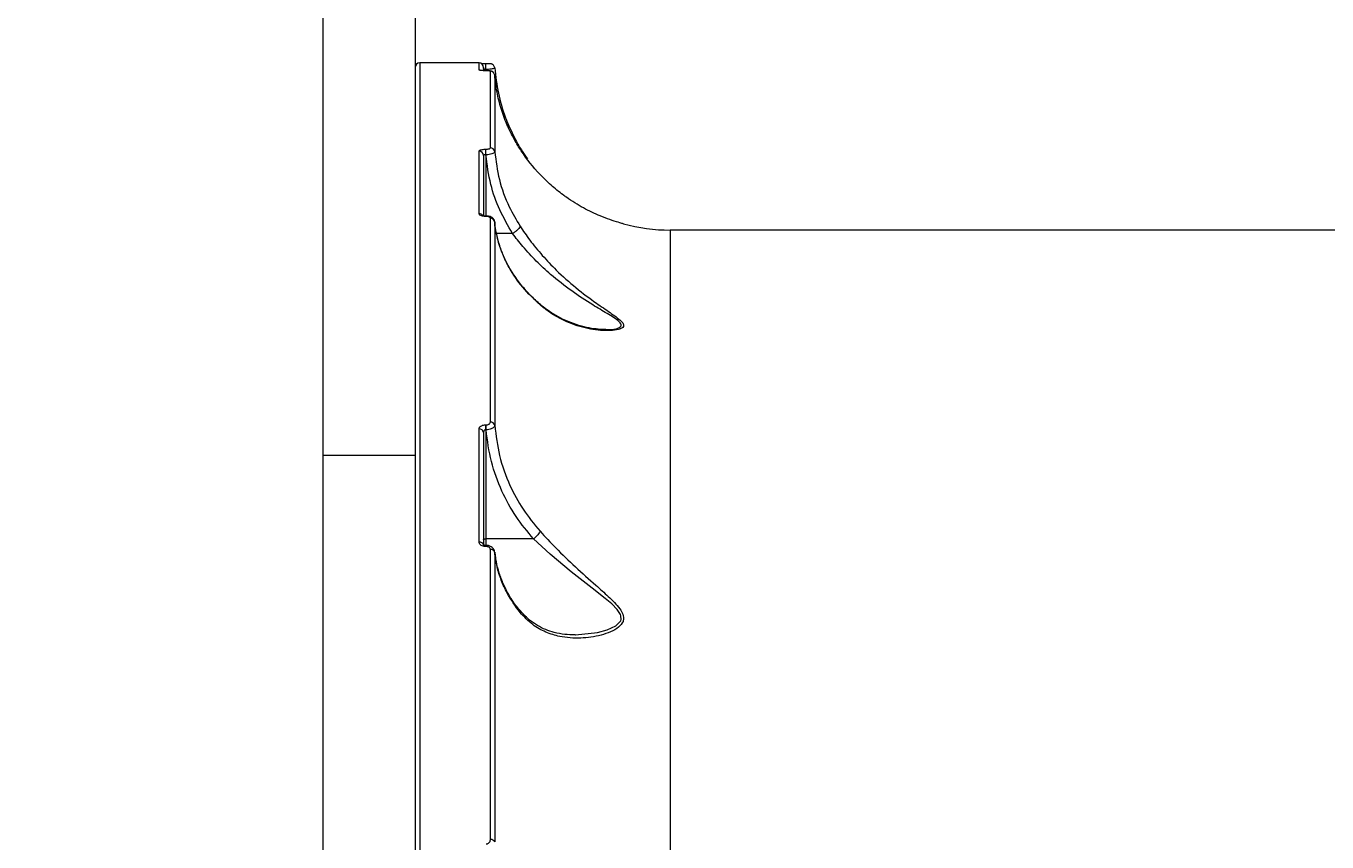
# Model space of a CAD drawing. Header units: millimetres. Extents: x -8327 to 9087, y -6583 to 5996.
# Drawn here: x -1374.5 to -1078.8, y -1964.2 to -1778.7 of the extents above; entities that cross this region are included whole.
import ezdxf

# ---------------------------------------------------------------- set-up
doc = ezdxf.new("R2010")
doc.units = ezdxf.units.MM
for name, color, linetype in [('DIKOM_ОБЪЕКТ', 7, 'Continuous'), ('DIKOM_РАЗМЕР_ЗОНА', 7, 'Continuous'), ('DIKOM_РАЗМЕР_ОБЪЕКТА', 7, 'Continuous')]:
    doc.layers.add(name, color=color, linetype=linetype)
doc.styles.add('style1', font='arial.ttf', dxfattribs={"width": 0.8})
doc.dimstyles.new('1-50', dxfattribs={"dimtxt": 300, "dimasz": 200, "dimexe": 100, "dimexo": 0, "dimgap": 100, "dimtad": 1, "dimtxsty": 'style1', "dimcen": 200, "dimclrd": 7, "dimclre": 7, "dimclrt": 7, "dimadec": 1, "dimazin": 2, "dimtfac": 1, "dimtmove": 0, "dimatfit": 2, "dimfxl": 0, "dimlwd": 25, "dimlwe": 18, "dimarcsym": 0})

# ---------------------------------------------------------------- blocks, each defined once
blk = doc.blocks.new('*D9')
at = {"layer": 'Defpoints', "color": 0, "transparency": 16777216}
for p in [(7087.37, 843.9), (-4957.59, 227.93), (7087.37, -4838.64)]:
    blk.add_point(p, dxfattribs=at)
at = {"layer": 'DIKOM_РАЗМЕР_ОБЪЕКТА', "color": 7, "lineweight": 18, "transparency": 16777216}
for p, q in [((7087.37, 843.9), (7087.37, -4938.64)), ((-4957.59, 227.93), (-4957.59, -4938.64))]:
    blk.add_line(p, q, dxfattribs=at)
at = {"layer": 'DIKOM_РАЗМЕР_ОБЪЕКТА', "color": 7, "lineweight": 25, "transparency": 16777216}
blk.add_line((-4757.59, -4838.64), (6887.37, -4838.64), dxfattribs=at)
at = {"layer": 'DIKOM_РАЗМЕР_ОБЪЕКТА', "color": 7, "transparency": 16777216}
for points in [[(-4757.59, -4805.31), (-4757.59, -4871.97), (-4957.59, -4838.64)], [(6887.37, -4805.31), (6887.37, -4871.97), (7087.37, -4838.64)]]:
    blk.add_solid(points, dxfattribs=at)
at = {"layer": 'DIKOM_РАЗМЕР_ОБЪЕКТА', "color": 7, "transparency": 16777216, "insert": (4098.94, -4585.47), "char_height": 300, "attachment_point": 5, "style": 'style1'}
blk.add_mtext('12040', dxfattribs=at)
blk = doc.blocks.new('*D10')
at = {"layer": 'Defpoints', "color": 0, "transparency": 16777216}
for p in [(-465.57, 4500.84), (-6842.48, -4044.98), (-465.57, -4044.98)]:
    blk.add_point(p, dxfattribs=at)
at = {"layer": 'DIKOM_РАЗМЕР_ОБЪЕКТА', "color": 7, "lineweight": 18, "transparency": 16777216}
for p, q in [((-465.57, 4500.84), (-6942.48, 4500.84)), ((-465.57, -4044.98), (-6942.48, -4044.98))]:
    blk.add_line(p, q, dxfattribs=at)
at = {"layer": 'DIKOM_РАЗМЕР_ОБЪЕКТА', "color": 7, "lineweight": 25, "transparency": 16777216}
blk.add_line((-6842.48, 4300.84), (-6842.48, -3844.98), dxfattribs=at)
at = {"layer": 'DIKOM_РАЗМЕР_ОБЪЕКТА', "color": 7, "transparency": 16777216}
for points in [[(-6875.82, 4300.84), (-6809.15, 4300.84), (-6842.48, 4500.84)], [(-6875.82, -3844.98), (-6809.15, -3844.98), (-6842.48, -4044.98)]]:
    blk.add_solid(points, dxfattribs=at)
at = {"layer": 'DIKOM_РАЗМЕР_ОБЪЕКТА', "color": 7, "transparency": 16777216, "insert": (-7095.66, 227.93), "char_height": 300, "attachment_point": 5, "rotation": 90, "style": 'style1'}
blk.add_mtext('8550', dxfattribs=at)
blk = doc.blocks.new('*D11')
at = {"layer": 'Defpoints', "color": 0, "transparency": 16777216}
for p in [(-800.04, 5995.67), (-7876.63, -5539.81), (-800.04, -5539.81)]:
    blk.add_point(p, dxfattribs=at)
at = {"layer": 'DIKOM_РАЗМЕР_ЗОНА', "color": 7, "lineweight": 18, "transparency": 16777216}
for p, q in [((-800.04, 5995.67), (-7976.63, 5995.67)), ((-800.04, -5539.81), (-7976.63, -5539.81))]:
    blk.add_line(p, q, dxfattribs=at)
at = {"layer": 'DIKOM_РАЗМЕР_ЗОНА', "color": 7, "lineweight": 25, "transparency": 16777216}
blk.add_line((-7876.63, 5795.67), (-7876.63, -5339.81), dxfattribs=at)
at = {"layer": 'DIKOM_РАЗМЕР_ЗОНА', "color": 7, "transparency": 16777216}
for points in [[(-7909.96, 5795.67), (-7843.29, 5795.67), (-7876.63, 5995.67)], [(-7909.96, -5339.81), (-7843.29, -5339.81), (-7876.63, -5539.81)]]:
    blk.add_solid(points, dxfattribs=at)
at = {"layer": 'DIKOM_РАЗМЕР_ЗОНА', "color": 7, "transparency": 16777216, "insert": (-8129.8, 227.93), "char_height": 300, "attachment_point": 5, "rotation": 90, "style": 'style1'}
blk.add_mtext('11550', dxfattribs=at)
blk = doc.blocks.new('*D12')
at = {"layer": 'Defpoints', "color": 0, "transparency": 16777216}
for p in [(-6501.58, 227.93), (9087.37, 227.93), (9087.37, -6483.3)]:
    blk.add_point(p, dxfattribs=at)
at = {"layer": 'DIKOM_РАЗМЕР_ЗОНА', "color": 7, "lineweight": 18, "transparency": 16777216}
for p, q in [((-6501.58, 227.93), (-6501.58, -6583.3)), ((9087.37, 227.93), (9087.37, -6583.3))]:
    blk.add_line(p, q, dxfattribs=at)
at = {"layer": 'DIKOM_РАЗМЕР_ЗОНА', "color": 7, "lineweight": 25, "transparency": 16777216}
blk.add_line((-6301.58, -6483.3), (8887.37, -6483.3), dxfattribs=at)
at = {"layer": 'DIKOM_РАЗМЕР_ЗОНА', "color": 7, "transparency": 16777216}
for points in [[(-6301.58, -6449.97), (-6301.58, -6516.64), (-6501.58, -6483.3)], [(8887.37, -6449.97), (8887.37, -6516.64), (9087.37, -6483.3)]]:
    blk.add_solid(points, dxfattribs=at)
at = {"layer": 'DIKOM_РАЗМЕР_ЗОНА', "color": 7, "transparency": 16777216, "insert": (2981.2, -6230.13), "char_height": 300, "attachment_point": 5, "style": 'style1'}
blk.add_mtext('15500', dxfattribs=at)

msp = doc.modelspace()

# ---------------------------------------------------------------- linework, layer by layer
at = {"layer": 'DIKOM_ОБЪЕКТ', "color": 7, "linetype": 'Continuous', "lineweight": 15}
for p, q in [((-1307.039, -1770.255), (-1307.039, -1876.293)), ((-1286.039, -1770.255), (-1286.039, -1876.293)), ((-1271.539, -1787.072), (-1285.039, -1787.072)), ((-1285.039, -1787.072), (-1285.039, -2206.069)), ((-1271.539, -1788.668), (-1271.539, -1787.072)), ((-1270.539, -1788.072), (-1270.539, -1788.675)), ((-1270.007, -1787.24), (-1270.039, -1787.24)), ((-1270.039, -1788.575), (-1270.039, -1787.24)), ((-1270.007, -1788.575), (-1270.039, -1788.575)), ((-1270.039, -1788.575), (-1270.039, -1788.827)), ((-1269.936, -1788.83), (-1270.039, -1788.83)), ((-1270.039, -1788.83), (-1270.039, -1788.834)), ((-1269.936, -1788.834), (-1270.039, -1788.834)), ((-1270.007, -1788.575), (-1270.007, -1787.24)), ((-1269.982, -1788.75), (-1270.007, -1788.575)), ((-1269.936, -1788.83), (-1269.936, -1788.834)), ((-1268.979, -1806.374), (-1268.979, -1788.944)), ((-1267.982, -1789.867), (-1267.982, -1807.258)), ((-1270.039, -1806.677), (-1269.984, -1806.677)), ((-1270.039, -1807.96), (-1270.039, -1806.677)), ((-1269.984, -1807.96), (-1269.984, -1806.677)), ((-1271.539, -1821.335), (-1271.539, -1807.133)), ((-1270.539, -1808.085), (-1270.539, -1821.712)), ((-1269.984, -1807.96), (-1270.039, -1807.96)), ((-1270.039, -1807.96), (-1270.039, -1821.878)), ((-1269.96, -1821.878), (-1270.039, -1821.878)), ((-1270.039, -1821.878), (-1270.039, -1821.961)), ((-1269.96, -1821.961), (-1270.039, -1821.961)), ((-1269.96, -1821.878), (-1269.96, -1821.878)), ((-1269.96, -1821.878), (-1269.96, -1821.961)), ((-1268.979, -1868.76), (-1268.979, -1822.372)), ((-1267.982, -1823.221), (-1267.982, -1869.507)), ((-1263.925, -1825.842), (-1267.587, -1825.842)), ((-857.989, -1825.072), (-1228.089, -1825.072)), ((-1228.089, -1825.072), (-1228.089, -2145.224)), ((-1271.539, -1896.03), (-1271.539, -1870.31)), ((-1270.539, -1871.112), (-1270.539, -1896.771)), ((-1270.039, -1869.37), (-1269.96, -1869.37)), ((-1270.039, -1870.5), (-1270.039, -1869.37)), ((-1270.039, -1870.5), (-1270.039, -1895.301)), ((-1269.96, -1870.5), (-1270.039, -1870.5)), ((-1269.96, -1870.5), (-1269.96, -1869.37)), ((-1307.039, -1876.293), (-1286.039, -1876.293)), ((-1307.039, -1876.293), (-1307.039, -2537.85)), ((-1286.039, -1876.293), (-1286.039, -2537.85)), ((-1259.152, -1895.301), (-1270.039, -1895.301)), ((-1270.039, -1895.301), (-1270.039, -1896.748)), ((-1269.984, -1896.781), (-1270.039, -1896.781)), ((-1270.039, -1896.781), (-1270.039, -1897.043)), ((-1269.984, -1897.043), (-1270.039, -1897.043)), ((-1269.984, -1896.781), (-1269.984, -1897.043)), ((-1268.979, -1963.699), (-1268.979, -1897.722)), ((-1267.982, -1898.405), (-1267.982, -1964.236)), ((-1267.789, -1899.188), (-1267.91, -1898.308))]:
    msp.add_line(p, q, dxfattribs=at)
at = {"layer": 'DIKOM_ОБЪЕКТ', "color": 7, "linetype": 'Continuous', "lineweight": 15, "flags": 128}
for points in [[(-1270.539, -1895.464), (-1270.53, -1895.432), (-1270.501, -1895.402), (-1270.455, -1895.374), (-1270.393, -1895.349), (-1270.317, -1895.329), (-1270.231, -1895.314), (-1270.137, -1895.304), (-1270.039, -1895.301)], [(-1249.735, -1917.141), (-1249.606, -1917.153), (-1244.584, -1916.623), (-1242.407, -1916.02), (-1240.422, -1915.075), (-1239.35, -1913.929), (-1239.25, -1913.625), (-1239.295, -1912.768), (-1239.392, -1912.504), (-1240.139, -1911.372), (-1241.398, -1910.107), (-1242.871, -1908.862), (-1245.848, -1906.543), (-1250.615, -1902.821), (-1255.406, -1898.783), (-1259.148, -1895.301), (-1259.149, -1895.3), (-1259.149, -1895.3)]]:
    msp.add_lwpolyline(points, dxfattribs=at)
at = {"layer": 'DIKOM_ОБЪЕКТ', "color": 7, "linetype": 'Continuous', "lineweight": 15}
for centre, radius, start, end in [((-1285.039, -1788.072), 1, 90, 180), ((-1271.539, -1788.072), 1, 0, 90), ((-1271.539, -1789.668), 1, 63.18691, 90.03899), ((-1268.978, -1789.942), 0.998, 4.34982, 90.10183), ((-1268.959, -1807.356), 0.982, 5.70551, 91.17636), ((-1271.516, -1808.11), 0.977, 1.43536, 91.3631), ((-1271.528, -1822.363), 1.029, 37.72264, 90.61373), ((-1268.943, -1823.34), 0.969, 7.05107, 92.13324), ((-1228.089, -1785.072), 40, 254.58804, 270), ((-1268.9, -1869.694), 0.937, 11.52312, 94.83796), ((-1271.45, -1871.223), 0.917, 6.96926, 95.58129), ((-1271.441, -1896.972), 0.947, 20.95356, 95.96262), ((-1268.876, -1898.641), 0.925, 14.81874, 96.40289), ((-1268.83, -1964.615), 0.928, 24.10415, 99.29189)]:
    msp.add_arc(centre, radius, start, end, dxfattribs=at)
for points, knots in [([(-1270.039, -1788.834), (-1270.109, -1788.834), (-1270.352, -1788.832), (-1270.747, -1788.817), (-1271.156, -1788.783), (-1271.472, -1788.731), (-1271.516, -1788.69), (-1271.539, -1788.668)], [0, 0, 0, 0, 0.0795771, 0.2757321, 0.4707619, 0.7105444, 1, 1, 1, 1]), ([(-1270.129, -1788.828), (-1270.196, -1788.828), (-1270.393, -1788.827), (-1270.701, -1788.812), (-1270.986, -1788.79), (-1271.148, -1788.765), (-1271.16, -1788.762), (-1271.165, -1788.761)], [0, 0, 0, 0, 0.1214647, 0.3604774, 0.6194459, 0.8717352, 1, 1, 1, 1]), ([(-1270.039, -1787.24), (-1270.053, -1787.24), (-1270.232, -1787.24), (-1270.574, -1787.237), (-1270.914, -1787.232), (-1271.024, -1787.228), (-1271.04, -1787.228)], [0, 0, 0, 0, 0.0353376, 0.47703, 0.9270075, 1, 1, 1, 1]), ([(-1270.039, -1788.575), (-1270.082, -1788.573), (-1270.137, -1788.57), (-1270.24, -1788.546), (-1270.351, -1788.501), (-1270.46, -1788.412), (-1270.527, -1788.308), (-1270.535, -1788.233), (-1270.539, -1788.197)], [0, 0, 0, 0, 0.127218, 0.1625483, 0.3404115, 0.5454032, 0.7831117, 1, 1, 1, 1]), ([(-1267.986, -1788.191), (-1267.985, -1788.185), (-1267.974, -1788.063), (-1268.061, -1787.851), (-1268.216, -1787.608), (-1268.398, -1787.449), (-1268.572, -1787.352), (-1268.72, -1787.302), (-1268.826, -1787.28), (-1268.91, -1787.269), (-1269.049, -1787.256), (-1269.276, -1787.248), (-1269.655, -1787.241), (-1269.897, -1787.24), (-1270.007, -1787.24)], [0, 0, 0, 0, 0.00561542, 0.12558589, 0.22156172, 0.30258132, 0.37105073, 0.426553, 0.46690022, 0.50365248, 0.56470195, 0.7523888, 0.88805312, 1, 1, 1, 1]), ([(-1267.986, -1788.191), (-1267.985, -1788.185), (-1267.974, -1788.063), (-1268.061, -1787.851), (-1268.216, -1787.608), (-1268.398, -1787.449), (-1268.572, -1787.352), (-1268.72, -1787.302), (-1268.826, -1787.28), (-1268.91, -1787.269), (-1269.049, -1787.256), (-1269.276, -1787.248), (-1269.655, -1787.241), (-1269.897, -1787.24), (-1270.007, -1787.24)], [0, 0, 0, 0, 0.00561542, 0.12558589, 0.22156172, 0.30258132, 0.37105073, 0.426553, 0.46690022, 0.50365248, 0.56470195, 0.7523888, 0.88805312, 1, 1, 1, 1]), ([(-1267.982, -1788.199), (-1267.996, -1788.23), (-1268.027, -1788.296), (-1268.318, -1788.396), (-1268.78, -1788.483), (-1269.361, -1788.548), (-1269.79, -1788.566), (-1270.007, -1788.575)], [0, 0, 0, 0, 0.1847819, 0.3988002, 0.6012571, 0.7990033, 1, 1, 1, 1]), ([(-1267.983, -1789.86), (-1267.983, -1789.859), (-1267.967, -1789.737), (-1268.061, -1789.518), (-1268.22, -1789.262), (-1268.417, -1789.093), (-1268.611, -1788.989), (-1268.806, -1788.923), (-1269.042, -1788.876), (-1269.357, -1788.845), (-1269.718, -1788.829), (-1269.911, -1788.831), (-1269.974, -1788.832)], [0, 0, 0, 0, 0.0006393, 0.1306781, 0.2350303, 0.3261199, 0.4090669, 0.4910151, 0.6064711, 0.7971334, 0.9339514, 1, 1, 1, 1]), ([(-1268.979, -1788.944), (-1268.996, -1788.928), (-1269.024, -1788.9), (-1269.229, -1788.866), (-1269.486, -1788.844), (-1269.736, -1788.835), (-1269.89, -1788.834), (-1269.936, -1788.834)], [0, 0, 0, 0, 0.3025943, 0.5346703, 0.7255408, 0.9171564, 1, 1, 1, 1]), ([(-1267.982, -1788.199), (-1267.763, -1790.123), (-1267.334, -1793.896), (-1266.148, -1797.907), (-1265.351, -1799.985), (-1265.224, -1800.317)], [0, 0, 0, 0, 0.4665328, 0.9150124, 1, 1, 1, 1]), ([(-1251.697, -1817.614), (-1251.94, -1817.439), (-1253.163, -1816.56), (-1255.228, -1814.873), (-1258.595, -1811.616), (-1261.35, -1808.131), (-1263.704, -1804.256), (-1265.277, -1801.043), (-1266.6, -1797.414), (-1267.555, -1793.683), (-1267.84, -1791.139), (-1267.982, -1789.867)], [0, 0, 0, 0, 0.024296, 0.1222469, 0.2202152, 0.4215132, 0.5118857, 0.6322351, 0.7525903, 0.8762934, 1, 1, 1, 1]), ([(-1265.224, -1800.317), (-1265.22, -1800.325), (-1265.192, -1800.397), (-1265.192, -1800.509), (-1265.311, -1800.638), (-1265.341, -1800.671)], [0, 0, 0, 0, 0.0910027, 0.7718422, 1, 1, 1, 1]), ([(-1265.224, -1800.317), (-1264.603, -1801.747), (-1263.597, -1804.067), (-1261.906, -1806.947), (-1260.915, -1808.317), (-1260.503, -1808.886)], [0, 0, 0, 0, 0.4841108, 0.7856245, 1, 1, 1, 1]), ([(-1271.539, -1807.133), (-1271.523, -1807.082), (-1271.49, -1806.979), (-1271.231, -1806.842), (-1270.85, -1806.739), (-1270.428, -1806.684), (-1270.15, -1806.679), (-1270.039, -1806.677)], [0, 0, 0, 0, 0.2150389, 0.4299587, 0.6446983, 0.8591811, 1, 1, 1, 1]), ([(-1269.984, -1806.677), (-1269.91, -1806.675), (-1269.722, -1806.671), (-1269.44, -1806.635), (-1269.185, -1806.566), (-1269.013, -1806.476), (-1268.991, -1806.408), (-1268.979, -1806.374)], [0, 0, 0, 0, 0.1422612, 0.3569946, 0.5715692, 0.7857032, 1, 1, 1, 1]), ([(-1270.039, -1807.96), (-1270.076, -1807.961), (-1270.169, -1807.963), (-1270.31, -1807.977), (-1270.437, -1808.005), (-1270.523, -1808.043), (-1270.534, -1808.071), (-1270.539, -1808.085)], [0, 0, 0, 0, 0.1405743, 0.3551746, 0.5698802, 0.7849573, 1, 1, 1, 1]), ([(-1267.982, -1807.258), (-1268.004, -1807.33), (-1268.048, -1807.474), (-1268.391, -1807.675), (-1268.898, -1807.836), (-1269.462, -1807.932), (-1269.836, -1807.952), (-1269.984, -1807.96)], [0, 0, 0, 0, 0.2142715, 0.4283227, 0.6427587, 0.8576234, 1, 1, 1, 1]), ([(-1263.925, -1825.842), (-1264.946, -1824.089), (-1267.014, -1820.543), (-1269.137, -1814.504), (-1269.692, -1810.215), (-1269.984, -1807.96)], [0, 0, 0, 0, 0.3165701, 0.6406719, 1, 1, 1, 1]), ([(-1267.982, -1807.258), (-1267.703, -1809.373), (-1267.139, -1813.66), (-1265.061, -1819.369), (-1263.074, -1822.735), (-1262.215, -1824.191)], [0, 0, 0, 0, 0.3558625, 0.7214829, 1, 1, 1, 1]), ([(-1238.718, -1823.634), (-1238.751, -1823.625), (-1238.837, -1823.604), (-1239.972, -1823.295), (-1241.773, -1822.728), (-1244.474, -1821.702), (-1247.843, -1820.142), (-1250.404, -1818.462), (-1251.697, -1817.614)], [0, 0, 0, 0, 0.0730105, 0.1858764, 0.336743, 0.4916056, 0.7434486, 1, 1, 1, 1]), ([(-1270.039, -1821.961), (-1270.126, -1821.959), (-1270.383, -1821.954), (-1270.801, -1821.888), (-1271.207, -1821.747), (-1271.486, -1821.553), (-1271.522, -1821.407), (-1271.539, -1821.335)], [0, 0, 0, 0, 0.1082664, 0.3204343, 0.5430873, 0.771542, 1, 1, 1, 1]), ([(-1270.039, -1821.874), (-1270.099, -1821.875), (-1270.255, -1821.875), (-1270.477, -1821.842), (-1270.651, -1821.799), (-1270.748, -1821.757), (-1270.749, -1821.756), (-1270.749, -1821.756)], [0, 0, 0, 0, 0.1627454, 0.4284198, 0.6544971, 0.8458113, 1, 1, 1, 1]), ([(-1268.005, -1823.179), (-1268.018, -1823.063), (-1268.047, -1822.808), (-1268.272, -1822.477), (-1268.599, -1822.195), (-1269.071, -1821.984), (-1269.557, -1821.872), (-1269.88, -1821.89), (-1269.96, -1821.895)], [0, 0, 0, 0, 0.1329349, 0.2915104, 0.4528961, 0.6479732, 0.9136609, 1, 1, 1, 1]), ([(-1268.979, -1822.372), (-1268.991, -1822.324), (-1269.014, -1822.227), (-1269.196, -1822.1), (-1269.461, -1822.008), (-1269.733, -1821.966), (-1269.901, -1821.962), (-1269.96, -1821.961)], [0, 0, 0, 0, 0.2288009, 0.4578361, 0.6784953, 0.8883194, 1, 1, 1, 1]), ([(-1267.533, -1826.089), (-1267.546, -1826.043), (-1267.802, -1825.097), (-1267.948, -1824.122), (-1267.987, -1823.192), (-1267.988, -1823.179)], [0, 0, 0, 0, 0.0477241, 0.9864521, 1, 1, 1, 1]), ([(-1257.671, -1842.104), (-1259.043, -1840.797), (-1261.821, -1838.149), (-1264.488, -1834.172), (-1266.303, -1830.409), (-1267.467, -1826.952), (-1267.81, -1824.47), (-1267.982, -1823.221)], [0, 0, 0, 0, 0.2398808, 0.4858736, 0.6394239, 0.8185502, 1, 1, 1, 1]), ([(-1262.215, -1824.191), (-1262.215, -1824.204), (-1262.215, -1824.256), (-1262.26, -1824.405), (-1262.444, -1824.687), (-1262.832, -1825.078), (-1263.342, -1825.486), (-1263.726, -1825.722), (-1263.918, -1825.84)], [0, 0, 0, 0, 0.0380924, 0.1491929, 0.3618733, 0.5745888, 0.7872588, 1, 1, 1, 1]), ([(-1262.215, -1824.191), (-1261.499, -1825.249), (-1259.962, -1827.52), (-1257.173, -1830.91), (-1253.666, -1834.596), (-1249.499, -1838.289), (-1245.313, -1841.416), (-1242.22, -1843.515), (-1240.322, -1844.855), (-1239.192, -1845.772), (-1238.752, -1846.38), (-1238.649, -1846.852), (-1238.843, -1847.314), (-1239.926, -1847.769), (-1241.727, -1847.982), (-1244.673, -1847.909), (-1248.659, -1847.179), (-1252.582, -1845.592), (-1255.59, -1843.789), (-1256.975, -1842.667), (-1257.671, -1842.104)], [0, 0, 0, 0, 0.0590574, 0.1267728, 0.1965315, 0.2899979, 0.386196, 0.4527714, 0.4864337, 0.520908, 0.5489152, 0.5542517, 0.5800482, 0.6152127, 0.6617358, 0.7094937, 0.8061412, 0.9056057, 0.9525558, 1, 1, 1, 1]), ([(-1257.804, -1841.823), (-1258.207, -1841.479), (-1259.401, -1840.458), (-1261.128, -1838.6), (-1262.987, -1836.276), (-1264.574, -1833.822), (-1265.877, -1831.271), (-1266.899, -1828.688), (-1267.325, -1826.942), (-1267.533, -1826.089)], [0, 0, 0, 0, 0.0775295, 0.2297784, 0.3834998, 0.5385738, 0.6945225, 0.8507663, 1, 1, 1, 1]), ([(-1263.918, -1825.84), (-1263.919, -1825.841), (-1263.922, -1825.842), (-1263.924, -1825.842), (-1263.925, -1825.842)], [0, 0, 0, 0, 0.6009552, 1, 1, 1, 1]), ([(-1242.761, -1847.682), (-1242.672, -1847.685), (-1241.825, -1847.721), (-1240.571, -1847.572), (-1239.388, -1847.194), (-1239.177, -1846.776), (-1239.286, -1846.353), (-1239.761, -1845.801), (-1240.943, -1844.975), (-1242.937, -1843.756), (-1246.157, -1841.85), (-1250.537, -1838.983), (-1254.869, -1835.603), (-1258.594, -1832.153), (-1261.496, -1828.996), (-1263.203, -1826.842), (-1263.918, -1825.841), (-1263.918, -1825.84)], [0, 0, 0, 0, 0.0082955, 0.0791702, 0.1292307, 0.1648075, 0.1721564, 0.2112369, 0.260138, 0.3109865, 0.4114734, 0.5547432, 0.7014066, 0.8050095, 0.9110153, 0.9999505, 1, 1, 1, 1]), ([(-1257.833, -1841.854), (-1257.791, -1841.894), (-1257.72, -1841.961), (-1257.685, -1842.063), (-1257.671, -1842.104)], [0, 0, 0, 0, 0.5963142, 1, 1, 1, 1]), ([(-1242.761, -1847.69), (-1243.154, -1847.685), (-1244.18, -1847.67), (-1246.026, -1847.448), (-1248.307, -1846.958), (-1250.677, -1846.188), (-1252.951, -1845.177), (-1255.046, -1843.956), (-1256.656, -1842.841), (-1257.531, -1842.052), (-1257.796, -1841.813)], [0, 0, 0, 0, 0.0825632, 0.2156381, 0.3635474, 0.520706, 0.6687363, 0.8096431, 0.9424192, 1, 1, 1, 1]), ([(-1269.96, -1869.37), (-1269.852, -1869.364), (-1269.638, -1869.351), (-1269.351, -1869.252), (-1269.131, -1869.106), (-1269.001, -1868.934), (-1268.986, -1868.814), (-1268.979, -1868.76)], [0, 0, 0, 0, 0.20400094, 0.40799722, 0.61356297, 0.82653552, 1, 1, 1, 1]), ([(-1271.539, -1870.31), (-1271.529, -1870.226), (-1271.506, -1870.039), (-1271.303, -1869.773), (-1270.964, -1869.549), (-1270.528, -1869.399), (-1270.202, -1869.38), (-1270.039, -1869.37)], [0, 0, 0, 0, 0.1741754, 0.3895851, 0.5958092, 0.7978562, 1, 1, 1, 1]), ([(-1270.039, -1870.5), (-1270.085, -1870.504), (-1270.14, -1870.509), (-1270.244, -1870.549), (-1270.354, -1870.621), (-1270.464, -1870.768), (-1270.529, -1870.938), (-1270.536, -1871.057), (-1270.539, -1871.112)], [0, 0, 0, 0, 0.1444943, 0.1753968, 0.3626027, 0.571021, 0.8047018, 1, 1, 1, 1]), ([(-1267.982, -1869.507), (-1267.997, -1869.589), (-1268.032, -1869.773), (-1268.299, -1870.043), (-1268.744, -1870.279), (-1269.317, -1870.449), (-1269.745, -1870.483), (-1269.96, -1870.5)], [0, 0, 0, 0, 0.170041, 0.3807747, 0.5866618, 0.7931205, 1, 1, 1, 1]), ([(-1259.152, -1895.301), (-1260.541, -1893.637), (-1263.353, -1890.269), (-1266.57, -1884.319), (-1269.017, -1877.701), (-1269.643, -1872.923), (-1269.96, -1870.5)], [0, 0, 0, 0, 0.2328877, 0.4712947, 0.7319715, 1, 1, 1, 1]), ([(-1267.982, -1869.507), (-1267.698, -1871.807), (-1267.12, -1876.475), (-1264.804, -1882.874), (-1261.701, -1888.693), (-1259.025, -1891.94), (-1257.671, -1893.582)], [0, 0, 0, 0, 0.2625637, 0.532662, 0.7636479, 1, 1, 1, 1]), ([(-1257.671, -1893.582), (-1256.498, -1894.847), (-1253.941, -1897.603), (-1249.621, -1901.735), (-1245.545, -1905.361), (-1242.564, -1908.004), (-1240.74, -1909.773), (-1239.555, -1911.12), (-1238.748, -1912.469), (-1238.631, -1913.455), (-1238.918, -1914.473), (-1239.825, -1915.506), (-1241.643, -1916.494), (-1244.543, -1917.475), (-1248.493, -1918.041), (-1252.753, -1917.729), (-1256.398, -1916.592), (-1259.503, -1914.916), (-1261.287, -1913.021), (-1262.215, -1912.036)], [0, 0, 0, 0, 0.0790204, 0.1721799, 0.2680568, 0.3287288, 0.3610571, 0.3938987, 0.4223305, 0.4513193, 0.4599428, 0.4989925, 0.5446042, 0.5914335, 0.6876202, 0.7865788, 0.8546755, 0.9244429, 1, 1, 1, 1]), ([(-1259.149, -1895.3), (-1259.15, -1895.301), (-1259.15, -1895.301), (-1259.151, -1895.301), (-1259.152, -1895.301), (-1259.152, -1895.301)], [0, 0, 0, 0, 0.3889659, 0.8284449, 1, 1, 1, 1]), ([(-1257.671, -1893.582), (-1257.686, -1893.619), (-1257.729, -1893.726), (-1257.88, -1893.983), (-1258.185, -1894.38), (-1258.639, -1894.862), (-1258.979, -1895.154), (-1259.149, -1895.3)], [0, 0, 0, 0, 0.0873283, 0.2536173, 0.5024317, 0.7511826, 1, 1, 1, 1]), ([(-1270.039, -1897.043), (-1270.15, -1897.038), (-1270.428, -1897.026), (-1270.85, -1896.904), (-1271.231, -1896.675), (-1271.49, -1896.371), (-1271.523, -1896.144), (-1271.539, -1896.03)], [0, 0, 0, 0, 0.1408235, 0.3552989, 0.5700717, 0.7849681, 1, 1, 1, 1]), ([(-1270.039, -1896.778), (-1270.095, -1896.777), (-1270.219, -1896.775), (-1270.386, -1896.732), (-1270.507, -1896.68), (-1270.574, -1896.632), (-1270.576, -1896.628), (-1270.578, -1896.626)], [0, 0, 0, 0, 0.1827482, 0.40908497, 0.61155233, 0.80323005, 1, 1, 1, 1]), ([(-1268.004, -1898.32), (-1268.001, -1898.286), (-1267.986, -1898.065), (-1268.176, -1897.68), (-1268.539, -1897.238), (-1269.084, -1896.926), (-1269.597, -1896.771), (-1269.91, -1896.796), (-1269.984, -1896.802)], [0, 0, 0, 0, 0.0372831, 0.2455649, 0.4491803, 0.6711949, 0.9222968, 1, 1, 1, 1]), ([(-1268.979, -1897.722), (-1268.991, -1897.646), (-1269.013, -1897.493), (-1269.185, -1897.29), (-1269.44, -1897.137), (-1269.722, -1897.055), (-1269.91, -1897.046), (-1269.984, -1897.043)], [0, 0, 0, 0, 0.21428775, 0.4284603, 0.64300375, 0.85774595, 1, 1, 1, 1]), ([(-1262.215, -1912.036), (-1263.264, -1910.589), (-1264.972, -1908.232), (-1266.551, -1904.69), (-1267.543, -1901.607), (-1267.834, -1899.485), (-1267.982, -1898.405)], [0, 0, 0, 0, 0.34222002, 0.55726532, 0.7746037, 1, 1, 1, 1]), ([(-1262.314, -1911.527), (-1262.614, -1911.162), (-1263.525, -1910.052), (-1264.76, -1908.075), (-1266.029, -1905.618), (-1266.983, -1903.065), (-1267.58, -1900.912), (-1267.738, -1899.608), (-1267.789, -1899.188)], [0, 0, 0, 0, 0.0975002, 0.295839, 0.4963864, 0.6988572, 0.9028203, 1, 1, 1, 1]), ([(-1262.377, -1911.576), (-1262.33, -1911.629), (-1262.24, -1911.732), (-1262.216, -1911.907), (-1262.215, -1912.01), (-1262.215, -1912.036)], [0, 0, 0, 0, 0.44452536, 0.85815653, 1, 1, 1, 1]), ([(-1249.735, -1917.142), (-1250.514, -1917.123), (-1252.117, -1917.083), (-1254.347, -1916.651), (-1256.436, -1915.981), (-1258.295, -1915.055), (-1259.98, -1913.863), (-1261.309, -1912.672), (-1262.015, -1911.811), (-1262.29, -1911.477)], [0, 0, 0, 0, 0.1651256, 0.3400892, 0.4860122, 0.6407016, 0.7905203, 0.9185969, 1, 1, 1, 1]), ([(-1269.936, -1964.665), (-1269.842, -1964.657), (-1269.653, -1964.641), (-1269.401, -1964.518), (-1269.191, -1964.333), (-1269.034, -1964.074), (-1268.982, -1963.849), (-1268.98, -1963.718), (-1268.979, -1963.699)], [0, 0, 0, 0, 0.1672959, 0.3344424, 0.5090708, 0.7130548, 0.9577355, 1, 1, 1, 1])]:
    msp.add_open_spline(points, degree=3, knots=knots, dxfattribs=at)

# ---------------------------------------------------------------- dimensions: what is measured, and where the dimension line sits
at = {"layer": 'DIKOM_РАЗМЕР_ЗОНА'}
dim = msp.add_linear_dim(base=(-7876.626, -5539.809), p1=(-800.039, 5995.666), p2=(-800.039, -5539.809), angle=90, text='11550', dimstyle='1-50', dxfattribs=at)
dim.commit()
dim.dimension.update_dxf_attribs({"geometry": '*D11', "text_midpoint": (-7876.626, 227.928), "dimtype": 160})
dim = msp.add_linear_dim(base=(9087.366, -6483.303), p1=(-6501.585, 227.929), p2=(9087.366, 227.928), text='15500', dimstyle='1-50', dxfattribs=at)
dim.commit()
dim.dimension.update_dxf_attribs({"geometry": '*D12', "text_midpoint": (2981.198, -6483.303), "dimtype": 160})
at = {"layer": 'DIKOM_РАЗМЕР_ОБЪЕКТА'}
dim = msp.add_linear_dim(base=(-6842.485, -4044.984), p1=(-465.572, 4500.841), p2=(-465.572, -4044.984), angle=90, text='8550', dimstyle='1-50', dxfattribs=at)
dim.commit()
dim.dimension.update_dxf_attribs({"geometry": '*D10', "text_midpoint": (-6842.485, 227.928), "dimtype": 160})
dim = msp.add_linear_dim(base=(7087.366, -4838.641), p1=(-4957.594, 227.929), p2=(7087.366, 843.902), text='12040', dimstyle='1-50', dxfattribs=at)
dim.commit()
dim.dimension.update_dxf_attribs({"geometry": '*D9', "text_midpoint": (4098.945, -4838.641), "dimtype": 160})

doc.saveas('drawing.dxf')
